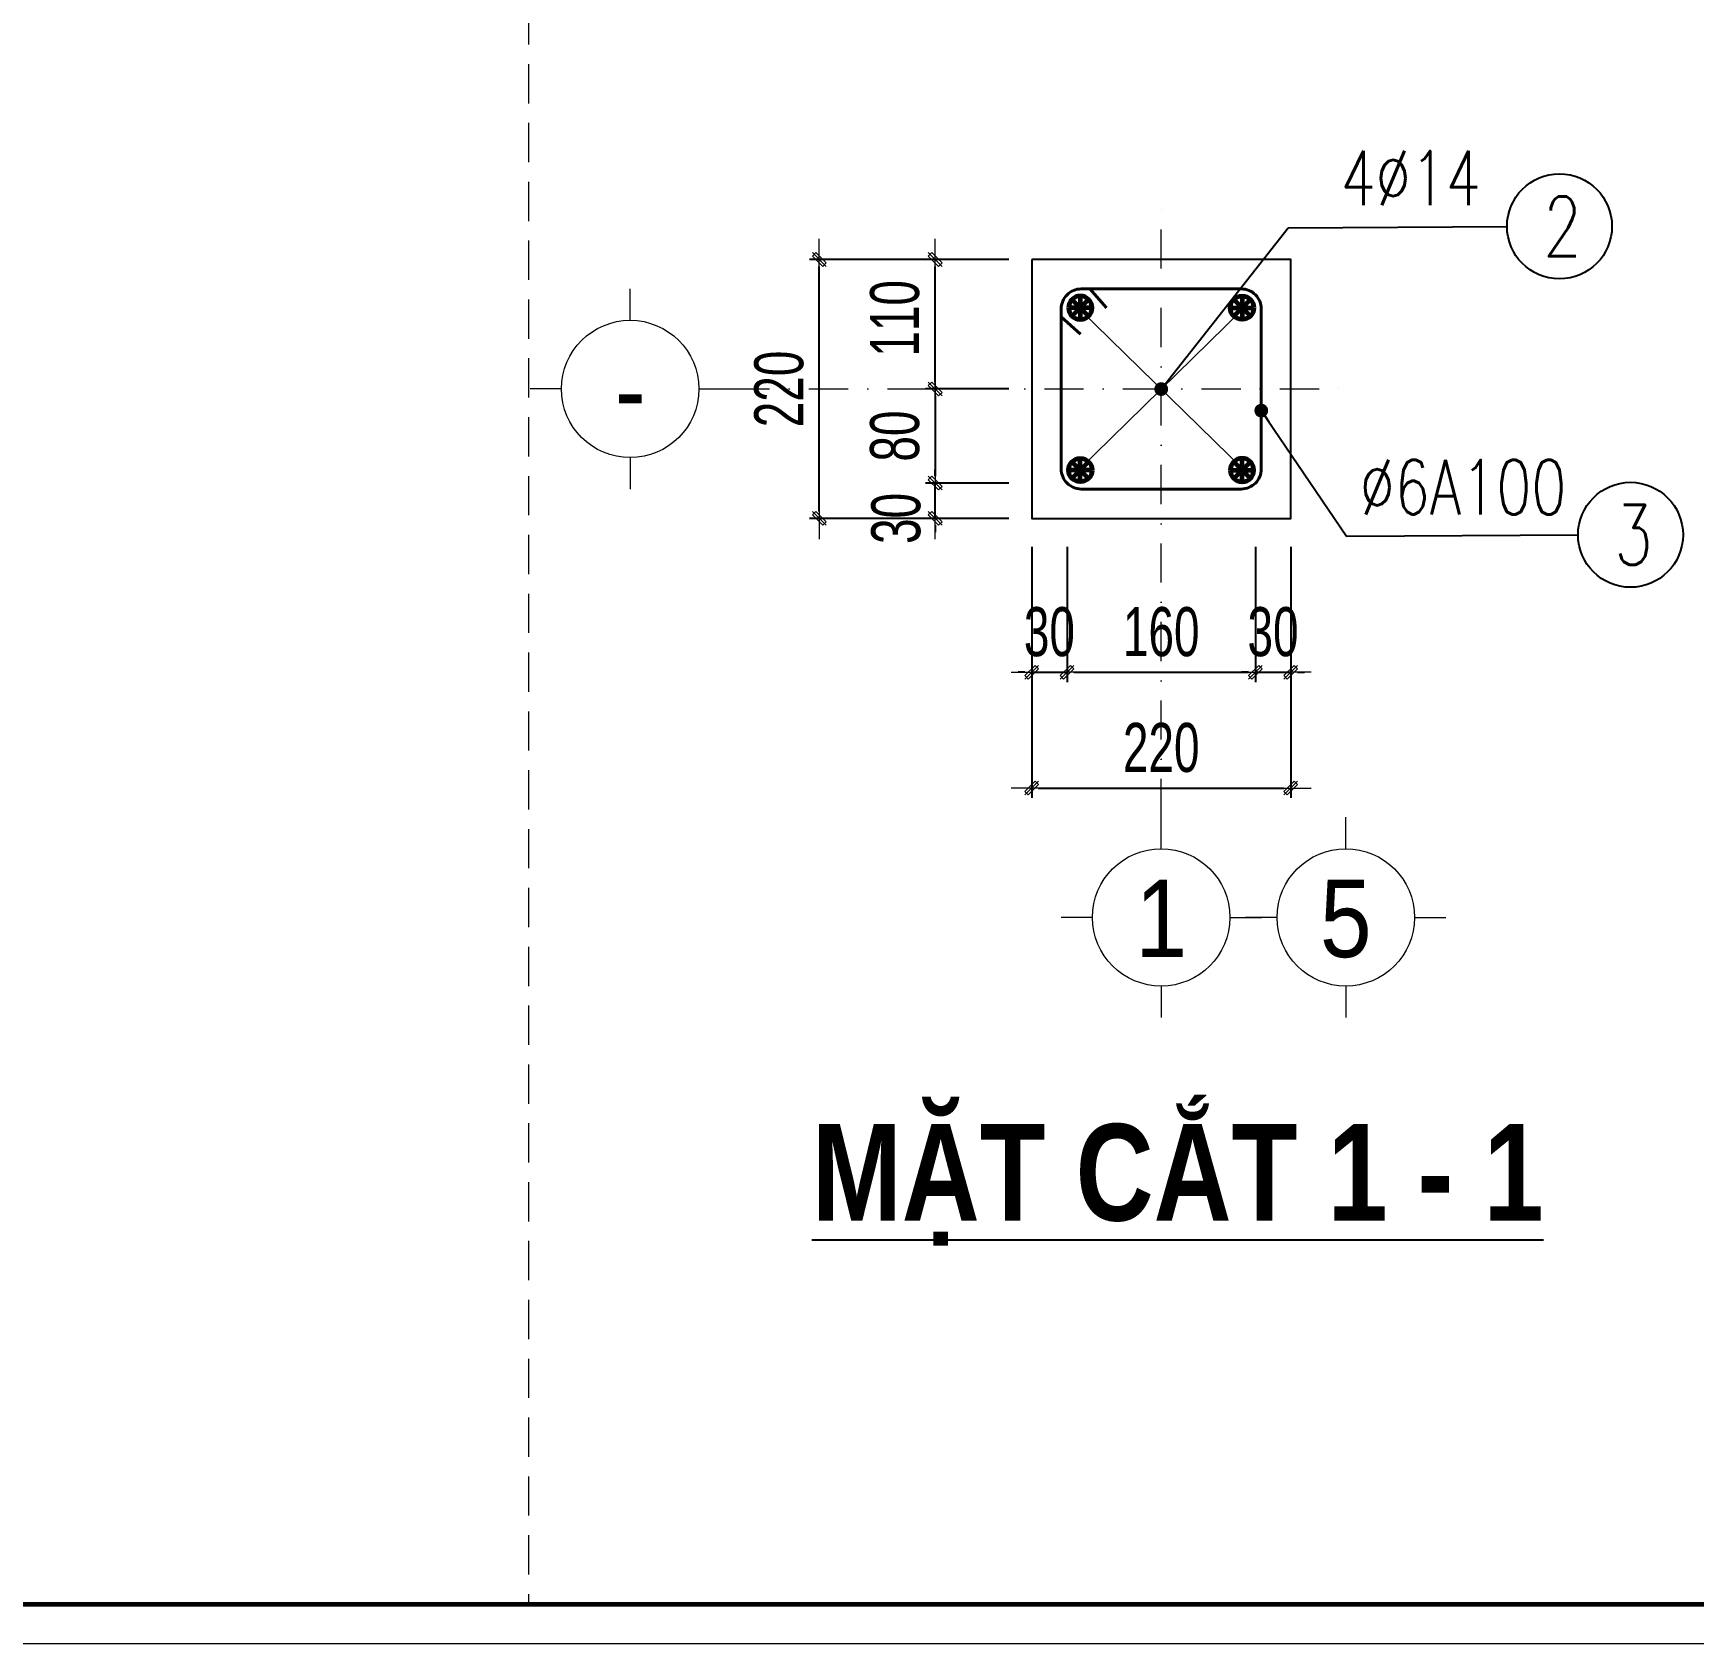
# Model space of a CAD drawing. Header units: millimetres. Extents: x -295047 to 263296, y -724756 to -308748.
# Drawn here: x -114691 to -110458, y -359455 to -355350 of the extents above; entities that cross this region are included whole.
import ezdxf
from ezdxf.enums import TextEntityAlignment as Align

# ---------------------------------------------------------------- set-up
doc = ezdxf.new("R2010")
doc.units = ezdxf.units.MM
doc.header["$MEASUREMENT"] = 0
doc.header["$PDMODE"] = 32
doc.linetypes.add('DASHDOT', pattern=[1, 0.5, -0.25, 0, -0.25])
doc.linetypes.add('HIDDEN', pattern=[0.375, 0.25, -0.125])
doc.layers.get('Defpoints').update_dxf_attribs({"color": 1})
for name, color, linetype, lineweight in [('Khungten_LCDI', 7, 'Continuous', 5), ('LC Dim', 8, 'Continuous', 18), ('LC ISO', 153, 'Continuous', 13), ('LC MANH DUT', 35, 'HIDDEN', 5), ('LC Net dam2', 6, 'Continuous', 40), ('LC Net dam3', 1, 'Continuous', 60), ('LC Net manh', 219, 'Continuous', 5), ('LC Net thay', 7, 'Continuous', 25), ('LC Net truc', 79, 'DASHDOT', 13), ('LC Text1', 3, 'Continuous', 20), ('LC Text2', 7, 'Continuous', 25)]:
    doc.layers.add(name, color=color, linetype=linetype, lineweight=lineweight)
doc.styles.add('HOATBIF', font='hoatbif.shx', dxfattribs={"width": 0.7})
doc.styles.add('Khungten', font='VHAVAN.TTF', dxfattribs={"width": 0.9, "height": 5000})
doc.styles.add('LC 1', font='VHAVANB.TTF')
doc.styles.add('LC 3', font='vnsimli.shx', dxfattribs={"width": 0.75})
doc.styles.add('LC3', font='VHARIALB.TTF', dxfattribs={"width": 0.8})
doc.styles.add('Title', font='VHBLACK.TTF', dxfattribs={"width": 0.8})
doc.dimstyles.new('1-100(1-50)', dxfattribs={"dimscale": 50, "dimtxt": 2.5, "dimasz": 0.35, "dimexe": 0.5, "dimexo": 0, "dimgap": 0.8, "dimtad": 1, "dimdec": 0, "dimzin": 0, "dimdsep": 46, "dimtxsty": 'HOATBIF', "dimblk1": 'DOT', "dimblk2": 'DOT', "dimsah": 1, "dimcen": -1, "dimdle": 1, "dimclrd": 256, "dimclre": 256, "dimclrt": 4, "dimadec": 3, "dimazin": 2, "dimtfac": 0.333333, "dimtdec": 0, "dimtix": 1, "dimtmove": 2, "dimatfit": 3, "dimldrblk": 'DOT', "dimfxl": 1, "dimtvp": 0.833333, "dimtolj": 1, "dimtzin": 0, "dimarcsym": 0})

# ---------------------------------------------------------------- blocks, each defined once
blk = doc.blocks.new('theptron1')
at = {"layer": 'LC Net dam3'}
for p, q in [((-0.5, 0), (0.5, 0)), ((-0.354, 0.354), (0.354, -0.354)), ((0.354, 0.354), (-0.354, -0.354)), ((0, 0.5), (0, -0.5))]:
    blk.add_line(p, q, dxfattribs=at)
blk.add_circle((0, 0), 0.5, dxfattribs=at)
blk = doc.blocks.new('DOT')
at = {"layer": 'LC Dim'}
blk.add_line((-3, 0), (3, 0), dxfattribs=at)
at = {"layer": 'LC Dim', "color": 4}
blk.add_line((-1, -1), (1, 1), dxfattribs=at)
blk.add_lwpolyline([(0.5, 1), (-1, -0.5), (-0.5, -1), (1, 0.5)], close=True, dxfattribs=at)
blk = doc.blocks.new('*D886')
at = {"layer": 'Defpoints', "color": 0, "ltscale": 2, "transparency": 16777216}
for p in [(-112145.6, -356659.2), (-112055.6, -356659.2), (-112055.6, -356978.6)]:
    blk.add_point(p, dxfattribs=at)
at = {"layer": 'LC Dim', "lineweight": -2, "ltscale": 2, "transparency": 16777216}
for p, q in [((-112145.6, -356659.2), (-112145.6, -357003.6)), ((-112055.6, -356659.2), (-112055.6, -357003.6)), ((-112163.1, -356978.6), (-112180.6, -356978.6)), ((-112145.6, -356978.6), (-112055.6, -356978.6)), ((-112038.1, -356978.6), (-112020.6, -356978.6))]:
    blk.add_line(p, q, dxfattribs=at)
at = {"layer": 'LC Dim', "lineweight": -2, "ltscale": 2, "transparency": 16777216, "xscale": 17.5, "yscale": 17.5, "zscale": 17.5}
blk.add_blockref('DOT', (-112145.6, -356978.6), dxfattribs=at)
at = {"layer": 'LC Dim', "lineweight": -2, "ltscale": 2, "transparency": 16777216, "xscale": 17.5, "yscale": 17.5, "zscale": 17.5, "rotation": 180}
blk.add_blockref('DOT', (-112055.6, -356978.6), dxfattribs=at)
at = {"layer": 'LC Dim', "color": 4, "ltscale": 2, "transparency": 16777216, "insert": (-112100.6, -356876.1), "char_height": 125, "attachment_point": 5, "style": 'HOATBIF'}
blk.add_mtext('\\A1;30', dxfattribs=at)
blk = doc.blocks.new('_Dot')
at = {"color": 0, "linetype": 'ByBlock', "lineweight": -2}
blk.add_line((-0.5, 0), (-1, 0), dxfattribs=at)
at = {"color": 0, "linetype": 'ByBlock', "const_width": 0.5}
blk.add_lwpolyline([(-0.25, 0, 1), (0.25, 0, 1)], format="xyb", close=True, dxfattribs=at)
blk = doc.blocks.new('*D887')
at = {"layer": 'Defpoints', "color": 0, "ltscale": 2, "transparency": 16777216}
for p in [(-112055.6, -356659.2), (-111575.6, -356659.2), (-111575.6, -356978.6)]:
    blk.add_point(p, dxfattribs=at)
at = {"layer": 'LC Dim', "lineweight": -2, "ltscale": 2, "transparency": 16777216}
for p, q in [((-112055.6, -356659.2), (-112055.6, -357003.6)), ((-111575.6, -356659.2), (-111575.6, -357003.6)), ((-112038.1, -356978.6), (-111593.1, -356978.6))]:
    blk.add_line(p, q, dxfattribs=at)
at = {"layer": 'LC Dim', "lineweight": -2, "ltscale": 2, "transparency": 16777216, "xscale": 17.5, "yscale": 17.5, "zscale": 17.5, "rotation": 180}
blk.add_blockref('DOT', (-112055.6, -356978.6), dxfattribs=at)
at = {"layer": 'LC Dim', "lineweight": -2, "ltscale": 2, "transparency": 16777216, "xscale": 17.5, "yscale": 17.5, "zscale": 17.5}
blk.add_blockref('DOT', (-111575.6, -356978.6), dxfattribs=at)
at = {"layer": 'LC Dim', "color": 4, "ltscale": 2, "transparency": 16777216, "insert": (-111815.6, -356876.1), "char_height": 125, "attachment_point": 5, "style": 'HOATBIF'}
blk.add_mtext('\\A1;160', dxfattribs=at)
blk = doc.blocks.new('*D888')
at = {"layer": 'Defpoints', "color": 0, "ltscale": 2, "transparency": 16777216}
for p in [(-111575.6, -356659.2), (-111485.6, -356659.2), (-111485.6, -356978.6)]:
    blk.add_point(p, dxfattribs=at)
at = {"layer": 'LC Dim', "lineweight": -2, "ltscale": 2, "transparency": 16777216}
for p, q in [((-111575.6, -356659.2), (-111575.6, -357003.6)), ((-111485.6, -356659.2), (-111485.6, -357003.6)), ((-111593.1, -356978.6), (-111610.6, -356978.6)), ((-111575.6, -356978.6), (-111485.6, -356978.6)), ((-111468.1, -356978.6), (-111450.6, -356978.6))]:
    blk.add_line(p, q, dxfattribs=at)
at = {"layer": 'LC Dim', "lineweight": -2, "ltscale": 2, "transparency": 16777216, "xscale": 17.5, "yscale": 17.5, "zscale": 17.5}
blk.add_blockref('DOT', (-111575.6, -356978.6), dxfattribs=at)
at = {"layer": 'LC Dim', "lineweight": -2, "ltscale": 2, "transparency": 16777216, "xscale": 17.5, "yscale": 17.5, "zscale": 17.5, "rotation": 180}
blk.add_blockref('DOT', (-111485.6, -356978.6), dxfattribs=at)
at = {"layer": 'LC Dim', "color": 4, "ltscale": 2, "transparency": 16777216, "insert": (-111530.6, -356876.1), "char_height": 125, "attachment_point": 5, "style": 'HOATBIF'}
blk.add_mtext('\\A1;30', dxfattribs=at)
blk = doc.blocks.new('*D889')
at = {"layer": 'Defpoints', "color": 0, "ltscale": 2, "transparency": 16777216}
for p in [(-112145.6, -356659.2), (-111485.6, -356659.2), (-111485.6, -357273.8)]:
    blk.add_point(p, dxfattribs=at)
at = {"layer": 'LC Dim', "lineweight": -2, "ltscale": 2, "transparency": 16777216}
for p, q in [((-112145.6, -356659.2), (-112145.6, -357298.8)), ((-111485.6, -356659.2), (-111485.6, -357298.8)), ((-112128.1, -357273.8), (-111503.1, -357273.8))]:
    blk.add_line(p, q, dxfattribs=at)
at = {"layer": 'LC Dim', "lineweight": -2, "ltscale": 2, "transparency": 16777216, "xscale": 17.5, "yscale": 17.5, "zscale": 17.5, "rotation": 180}
blk.add_blockref('DOT', (-112145.6, -357273.8), dxfattribs=at)
at = {"layer": 'LC Dim', "lineweight": -2, "ltscale": 2, "transparency": 16777216, "xscale": 17.5, "yscale": 17.5, "zscale": 17.5}
blk.add_blockref('DOT', (-111485.6, -357273.8), dxfattribs=at)
at = {"layer": 'LC Dim', "color": 4, "ltscale": 2, "transparency": 16777216, "insert": (-111815.6, -357171.3), "char_height": 125, "attachment_point": 5, "style": 'HOATBIF'}
blk.add_mtext('\\A1;220', dxfattribs=at)
blk = doc.blocks.new('*D890')
at = {"layer": 'Defpoints', "color": 0, "ltscale": 2, "transparency": 16777216}
for p in [(-112391.8, -356496.6), (-112204.2, -356496.6), (-112204.2, -356586.6)]:
    blk.add_point(p, dxfattribs=at)
at = {"layer": 'LC Dim', "lineweight": -2, "ltscale": 2, "transparency": 16777216}
for p, q in [((-112391.8, -356479.1), (-112391.8, -356461.6)), ((-112204.2, -356496.6), (-112416.8, -356496.6)), ((-112391.8, -356586.6), (-112391.8, -356496.6)), ((-112204.2, -356586.6), (-112416.8, -356586.6)), ((-112391.8, -356604.1), (-112391.8, -356621.6))]:
    blk.add_line(p, q, dxfattribs=at)
at = {"layer": 'LC Dim', "lineweight": -2, "ltscale": 2, "transparency": 16777216, "xscale": 17.5, "yscale": 17.5, "zscale": 17.5}
for p, rotation in [((-112391.8, -356496.6), 270), ((-112391.8, -356586.6), 90)]:
    blk.add_blockref('DOT', p, dxfattribs=dict(at, rotation=rotation))
at = {"layer": 'LC Dim', "color": 4, "ltscale": 2, "transparency": 16777216, "insert": (-112491.3, -356586.6), "char_height": 125, "attachment_point": 5, "rotation": 90, "style": 'HOATBIF'}
blk.add_mtext('\\A1;30', dxfattribs=at)
blk = doc.blocks.new('*D891')
at = {"layer": 'Defpoints', "color": 0, "ltscale": 2, "transparency": 16777216}
for p in [(-112391.8, -355926.6), (-112204.2, -355926.6), (-112204.2, -356256.6)]:
    blk.add_point(p, dxfattribs=at)
at = {"layer": 'LC Dim', "lineweight": -2, "ltscale": 2, "transparency": 16777216}
for p, q in [((-112204.2, -355926.6), (-112416.8, -355926.6)), ((-112391.8, -356239.1), (-112391.8, -355944.1)), ((-112204.2, -356256.6), (-112416.8, -356256.6))]:
    blk.add_line(p, q, dxfattribs=at)
at = {"layer": 'LC Dim', "lineweight": -2, "ltscale": 2, "transparency": 16777216, "xscale": 17.5, "yscale": 17.5, "zscale": 17.5}
for p, rotation in [((-112391.8, -355926.6), 90), ((-112391.8, -356256.6), 270)]:
    blk.add_blockref('DOT', p, dxfattribs=dict(at, rotation=rotation))
at = {"layer": 'LC Dim', "color": 4, "ltscale": 2, "transparency": 16777216, "insert": (-112494.3, -356076.6), "char_height": 125, "attachment_point": 5, "rotation": 90, "style": 'HOATBIF'}
blk.add_mtext('\\A1;110', dxfattribs=at)
blk = doc.blocks.new('*D892')
at = {"layer": 'Defpoints', "color": 0, "ltscale": 2, "transparency": 16777216}
for p in [(-112687, -355926.6), (-112204.2, -355926.6), (-112204.2, -356586.6)]:
    blk.add_point(p, dxfattribs=at)
at = {"layer": 'LC Dim', "lineweight": -2, "ltscale": 2, "transparency": 16777216}
for p, q in [((-112204.2, -355926.6), (-112712, -355926.6)), ((-112687, -356569.1), (-112687, -355944.1)), ((-112204.2, -356586.6), (-112712, -356586.6))]:
    blk.add_line(p, q, dxfattribs=at)
at = {"layer": 'LC Dim', "lineweight": -2, "ltscale": 2, "transparency": 16777216, "xscale": 17.5, "yscale": 17.5, "zscale": 17.5}
for p, rotation in [((-112687, -355926.6), 90), ((-112687, -356586.6), 270)]:
    blk.add_blockref('DOT', p, dxfattribs=dict(at, rotation=rotation))
at = {"layer": 'LC Dim', "color": 4, "ltscale": 2, "transparency": 16777216, "insert": (-112789.5, -356256.6), "char_height": 125, "attachment_point": 5, "rotation": 90, "style": 'HOATBIF'}
blk.add_mtext('\\A1;220', dxfattribs=at)
blk = doc.blocks.new('TTRUC')
at = {"layer": 'LC ISO'}
for p, q in [((0, 6.95), (0, 10.13)), ((-6.95, 0), (-10.13, 0)), ((6.95, 0), (10.13, 0)), ((0, -6.95), (0, -10.13))]:
    blk.add_line(p, q, dxfattribs=at)
at = {"layer": 'LC Net manh'}
blk.add_circle((0, 0), 6.95, dxfattribs=at)
blk = doc.blocks.new('TIEUDE1')
at = {"layer": 'LC Text2', "color": 7, "style": 'LC 1'}
blk.add_attdef('TIªU§Ò', text='', height=5, dxfattribs=at).set_placement((0, 0), align=Align.BOTTOM_CENTER)
blk.add_attdef('TL', text='', height=3, dxfattribs=at).set_placement((0, -2), align=Align.TOP_CENTER)
blk = doc.blocks.new('*D893')
at = {"layer": 'Defpoints', "color": 0, "ltscale": 2, "transparency": 16777216}
for p in [(-112204.2, -356256.6), (-112391.8, -356496.6), (-112204.2, -356496.6)]:
    blk.add_point(p, dxfattribs=at)
at = {"layer": 'LC Dim', "lineweight": -2, "ltscale": 2, "transparency": 16777216}
for p, q in [((-112204.2, -356256.6), (-112416.8, -356256.6)), ((-112391.8, -356274.1), (-112391.8, -356479.1)), ((-112204.2, -356496.6), (-112416.8, -356496.6))]:
    blk.add_line(p, q, dxfattribs=at)
at = {"layer": 'LC Dim', "lineweight": -2, "ltscale": 2, "transparency": 16777216, "xscale": 17.5, "yscale": 17.5, "zscale": 17.5}
for p, rotation in [((-112391.8, -356256.6), 90), ((-112391.8, -356496.6), 270)]:
    blk.add_blockref('DOT', p, dxfattribs=dict(at, rotation=rotation))
at = {"layer": 'LC Dim', "color": 4, "ltscale": 2, "transparency": 16777216, "insert": (-112494.3, -356376.6), "char_height": 125, "attachment_point": 5, "rotation": 90, "style": 'HOATBIF'}
blk.add_mtext('\\A1;80', dxfattribs=at)
blk = doc.blocks.new('lcdi KC')
at = {"layer": 'Defpoints', "lineweight": 0}
blk.add_lwpolyline([(-1200, -14850), (-1200, 14850), (40800, 14850), (40800, -14850)], close=True, dxfattribs=at)
at = {"layer": 'Khungten_LCDI', "color": 5, "lineweight": 60}
blk.add_lwpolyline([(0, -14650), (0, 14650), (40600, 14650), (40600, -14650)], close=True, dxfattribs=at)
at = {"color": 7, "style": 'Khungten', "width": 0.8}
for tag, p in [('REVISION', (39498.8, -10746.3)), ('NGAYHT', (39546.1, -11609.4))]:
    blk.add_attdef(tag, text='', height=200, dxfattribs=at).set_placement(p, align=Align.CENTER)
at = {"layer": 'LC Text1', "style": 'Title', "width": 1.485915}
for tag, p, p2 in [('TENBANVE1', (36912.7, -8885.8), (40339.1, -8885.8)), ('TENBANVE2', (36912.7, -9562.5), (40339.1, -9562.5))]:
    blk.add_attdef(tag, text='', height=250, dxfattribs=at).set_placement(p, p2, align=Align.FIT)
at = {"layer": 'LC Text1', "style": 'Title', "width": 0.7}
blk.add_attdef('SOBANVE', text='', height=250, dxfattribs=at).set_placement((39562, -13896.2), align=Align.CENTER)

msp = doc.modelspace()

# ---------------------------------------------------------------- linework, layer by layer
at = {"layer": 'LC Dim', "ltscale": 2}
for p, q in [((-111609.5, -356055.1), (-112026.8, -356463.5)), ((-112021.8, -356055.1), (-111604.5, -356463.5))]:
    msp.add_line(p, q, dxfattribs=at)
at = {"layer": 'LC MANH DUT', "ltscale": 400}
msp.add_line((-113428.5, -350778.5), (-113428.5, -359355.3), dxfattribs=at)
at = {"layer": 'LC Net dam2'}
for p, q in [((-111997.9, -356001.6), (-111954.9, -356049.9)), ((-112070.6, -356072.8), (-112021.5, -356116.6))]:
    msp.add_line(p, q, dxfattribs=at)
msp.add_lwpolyline([(-112070.6, -356052.6), (-112070.6, -356460.6, 0.414214), (-112019.6, -356511.6), (-111611.7, -356511.6, 0.414214), (-111560.6, -356460.6), (-111560.6, -356052.6, 0.414214), (-111611.7, -356001.6), (-112019.6, -356001.6, 0.414214)], format="xyb", close=True, dxfattribs=at)
at = {"layer": 'LC Net thay', "linetype": 'Continuous', "ltscale": 1000}
msp.add_lwpolyline([(-112145.6, -355926.6), (-112145.6, -356586.6), (-111485.6, -356586.6), (-111485.6, -355926.6)], close=True, dxfattribs=at)
at = {"layer": 'LC Net truc', "ltscale": 200}
for p, q in [((-111815.6, -357350.5), (-111815.6, -355770.9)), ((-112913.7, -356256.6), (-111351, -356256.6))]:
    msp.add_line(p, q, dxfattribs=at)
at = {"layer": 'LC Text2', "ltscale": 100}
for centre in [(-110800.5, -355842.1), (-110619.5, -356628.4)]:
    msp.add_circle(centre, 133.8, dxfattribs=at)

# ---------------------------------------------------------------- block references
at = {"layer": 'LC Dim', "yscale": 60.00000000069849}
for p, xscale, zscale in [((-112021.8, -356049.7), -60.00000000069849, 60.00000000064909), ((-111609.5, -356049.7), 60.00000000069849, 60.00000000069849)]:
    msp.add_blockref('theptron1', p, dxfattribs=dict(at, xscale=xscale, zscale=zscale))
for p, xscale, zscale, rotation in [((-112021.8, -356463.5), 60.00000000069849, 60.00000000069849, 180.0000000004822), ((-111609.5, -356463.5), -60.00000000069849, 60.00000000064909, 180)]:
    msp.add_blockref('theptron1', p, dxfattribs=dict(at, xscale=xscale, zscale=zscale, rotation=rotation))
at = {"layer": 'LC ISO', "xscale": 25.19610424696835, "yscale": 25.19610424696835, "zscale": 25.19610424696835}
for p in [(-113169, -356256.6), (-111815.6, -357603.6), (-111345.2, -357603.6)]:
    msp.add_blockref('TTRUC', p, dxfattribs=at)
at = {"layer": 'LC Net thay', "xscale": 0.5000000000000013, "yscale": 0.5000000000000013, "zscale": 0.5000000000000013}
msp.add_blockref('lcdi KC', (-122504.2, -352030.3), dxfattribs=at)
at = {"layer": 'LC Text2'}
ref = msp.add_blockref('TIEUDE1', (-111767.8, -358450.4), dxfattribs=dict(at, xscale=-50.00000000009664, yscale=50.00000000009664, zscale=50.00000000009664))
ref.add_attrib('TIªU§Ò', '%%UmÆt c¾t 1 - 1', dxfattribs={"color": 7, "height": 246.221, "style": 'LC3', "width": 0.8}).set_placement((-111773.7, -358450.4), align=Align.BOTTOM_CENTER)

# ---------------------------------------------------------------- texts
at = {"layer": 'LC Text1', "ltscale": 0.2, "style": 'LC 1', "width": 0.9}
for s, p in [('-', (-113169, -356417.1)), ('1', (-111815.6, -357764.1)), ('5', (-111345.2, -357764.1))]:
    msp.add_text(s, height=197.3, dxfattribs=at).set_placement(p, align=Align.BOTTOM_CENTER)
at = {"layer": 'LC Text2', "linetype": 'ByBlock', "style": 'LC 3', "width": 0.75}
for s, p in [('4%%C14', (-111358.2, -355788.5)), ('%%C6A100', (-111309.6, -356576.4))]:
    msp.add_text(s, height=138.89, dxfattribs=at).set_placement(p)
at = {"layer": 'LC Text2', "ltscale": 100, "style": 'LC 3', "width": 0.75}
for s, p in [('2', (-110792.9, -355842.1)), ('3', (-110611.9, -356628.4))]:
    msp.add_text(s, height=152.8, dxfattribs=at).set_placement(p, align=Align.MIDDLE_CENTER)

# ---------------------------------------------------------------- dimensions: what is measured, and where the dimension line sits
at = {"layer": 'LC Dim', "ltscale": 2}
for base, p1, p2, angle, picture, middle in [((-112687, -355926.6), (-112204.2, -356586.6), (-112204.2, -355926.6), 90, '*D892', (-112789.5, -356256.6)), ((-112391.8, -356496.6), (-112204.2, -356256.6), (-112204.2, -356496.6), 270, '*D893', (-112494.3, -356376.6))]:
    dim = msp.add_linear_dim(base=base, p1=p1, p2=p2, angle=angle, dimstyle='1-100(1-50)', override={"dimlfac": 0.333333}, dxfattribs=at)
    dim.commit()
    dim.dimension.update_dxf_attribs({"geometry": picture, "text_midpoint": middle})
for base, p1, p2, picture, middle in [((-112391.8, -355926.6), (-112204.2, -356256.6), (-112204.2, -355926.6), '*D891', (-112494.3, -356076.6)), ((-112391.8, -356496.6), (-112204.2, -356586.6), (-112204.2, -356496.6), '*D890', (-112491.3, -356586.6))]:
    dim = msp.add_linear_dim(base=base, p1=p1, p2=p2, angle=90, dimstyle='1-100(1-50)', override={"dimlfac": 0.333333}, dxfattribs=at)
    dim.commit()
    dim.dimension.update_dxf_attribs({"geometry": picture, "text_midpoint": middle, "dimtype": 160})
for base, p1, p2, picture, middle in [((-112055.6, -356978.6), (-112145.6, -356659.2), (-112055.6, -356659.2), '*D886', (-112100.6, -356876.1)), ((-111485.6, -357273.8), (-112145.6, -356659.2), (-111485.6, -356659.2), '*D889', (-111815.6, -357171.3)), ((-111575.6, -356978.6), (-112055.6, -356659.2), (-111575.6, -356659.2), '*D887', (-111815.6, -356876.1)), ((-111485.6, -356978.6), (-111575.6, -356659.2), (-111485.6, -356659.2), '*D888', (-111530.6, -356876.1))]:
    dim = msp.add_linear_dim(base=base, p1=p1, p2=p2, dimstyle='1-100(1-50)', override={"dimlfac": 0.333333}, dxfattribs=at)
    dim.commit()
    dim.dimension.update_dxf_attribs({"geometry": picture, "text_midpoint": middle})

# ---------------------------------------------------------------- leaders
for points in [[(-111815.6, -356256.9), (-111491.9, -355845.6), (-110934.2, -355842.1)], [(-111560.6, -356311.8), (-111343, -356631.9), (-110753.2, -356628.4)]]:
    msp.add_leader(points, dimstyle='1-100(1-50)', override={"dimasz": 0.7}, dxfattribs=at)

doc.saveas('drawing.dxf')
